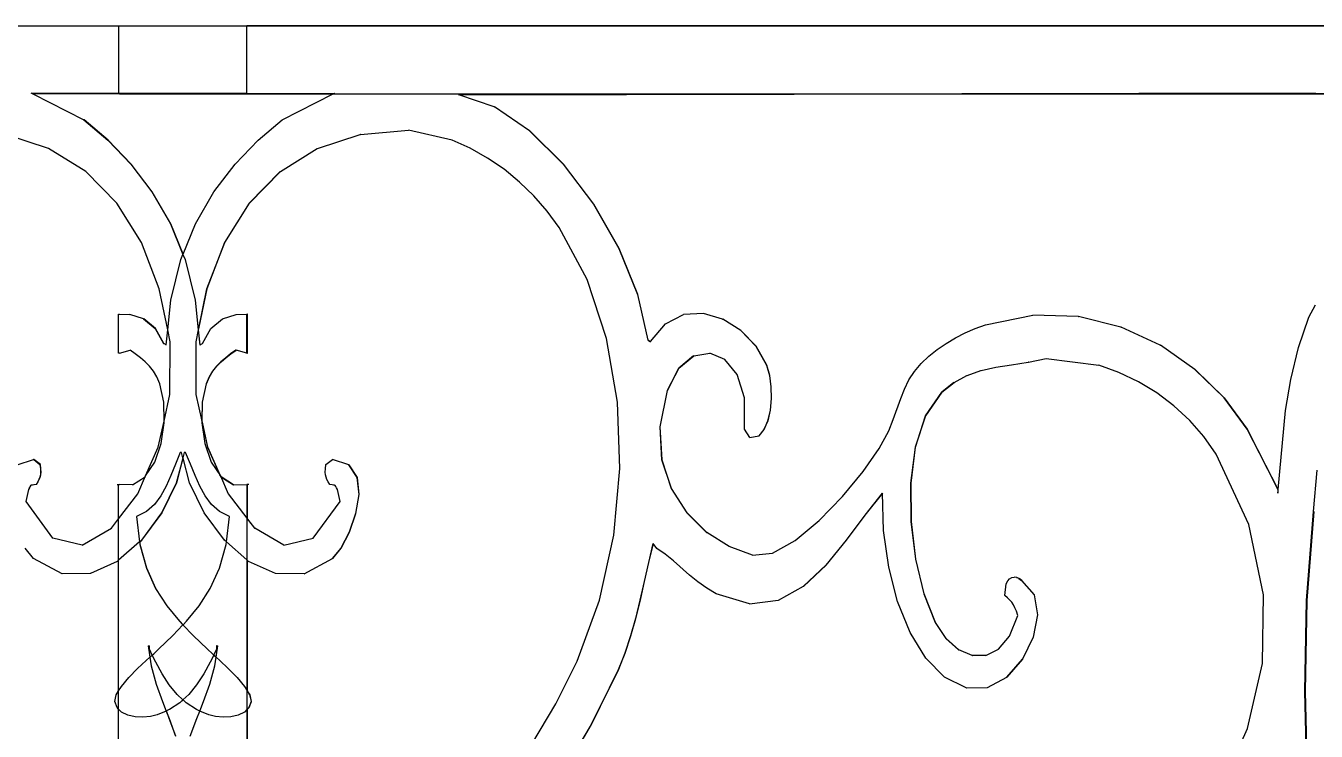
# Model space of a CAD drawing. Header units: inches. Extents: x 1397 to 20304, y -27267 to -746.
# Drawn here: x 14240.91 to 14252.15, y -21283.26 to -21277.11 of the extents above; entities that cross this region are included whole.
import ezdxf

# ---------------------------------------------------------------- set-up
doc = ezdxf.new("R2010")
doc.units = ezdxf.units.IN
doc.header["$LTSCALE"] = 17
doc.header["$MEASUREMENT"] = 0
doc.layers.add('25 BOT BAR', color=12, linetype='Continuous', lineweight=25)

msp = doc.modelspace()

# ---------------------------------------------------------------- linework, layer by layer
for p, q in [((14226.234, -21277.111), (14241.717, -21277.111)), ((14241.717, -21277.111), (14241.717, -21277.7)), ((14241.717, -21277.111), (14252.139, -21277.111)), ((14242.833, -21277.7), (14242.833, -21277.111)), ((14258.234, -21277.111), (14242.833, -21277.111)), ((14240.956, -21277.697), (14240.954, -21277.697)), ((14240.968, -21277.704), (14240.956, -21277.697)), ((14241.717, -21277.7), (14240.956, -21277.697)), ((14240.971, -21277.704), (14240.968, -21277.704)), ((14240.971, -21277.704), (14241.414, -21277.931)), ((14241.717, -21277.704), (14240.971, -21277.704)), ((14241.717, -21277.7), (14241.717, -21277.704)), ((14242.278, -21277.702), (14241.717, -21277.7)), ((14241.723, -21277.704), (14241.717, -21277.704)), ((14241.723, -21277.704), (14242.278, -21277.702)), ((14241.723, -21277.704), (14242.833, -21277.704)), ((14242.833, -21277.7), (14242.278, -21277.702)), ((14242.833, -21277.704), (14242.278, -21277.702)), ((14242.833, -21277.7), (14242.84, -21277.7)), ((14242.833, -21277.704), (14242.833, -21277.7)), ((14242.833, -21277.704), (14242.84, -21277.704)), ((14242.84, -21277.7), (14243.6, -21277.697)), ((14242.84, -21277.7), (14242.84, -21277.704)), ((14242.84, -21277.704), (14243.586, -21277.704)), ((14243.14, -21277.931), (14243.586, -21277.704)), ((14243.586, -21277.704), (14243.6, -21277.697)), ((14243.586, -21277.704), (14249.061, -21277.704)), ((14244.68, -21277.711), (14244.678, -21277.711)), ((14244.68, -21277.711), (14249.061, -21277.704)), ((14244.988, -21277.818), (14244.68, -21277.711)), ((14249.057, -21277.704), (14253.512, -21277.697)), ((14249.057, -21277.704), (14253.511, -21277.704)), ((14249.063, -21277.704), (14249.061, -21277.704)), ((14252.139, -21277.699), (14249.063, -21277.704)), ((14249.063, -21277.704), (14252.139, -21277.704)), ((14244.988, -21277.818), (14244.99, -21277.818)), ((14245.296, -21278.027), (14244.99, -21277.818)), ((14241.414, -21277.931), (14241.623, -21278.108)), ((14241.416, -21277.931), (14241.414, -21277.931)), ((14241.625, -21278.108), (14241.416, -21277.931)), ((14242.932, -21278.108), (14243.14, -21277.931)), ((14241.107, -21278.18), (14240.734, -21278.057)), ((14243.449, -21278.18), (14243.82, -21278.057)), ((14243.822, -21278.057), (14243.82, -21278.057)), ((14243.822, -21278.057), (14244.24, -21278.019)), ((14244.621, -21278.107), (14244.24, -21278.019)), ((14245.296, -21278.027), (14245.299, -21278.027)), ((14245.296, -21278.027), (14245.589, -21278.317)), ((14245.592, -21278.317), (14245.299, -21278.027)), ((14241.43, -21278.381), (14241.107, -21278.18)), ((14241.623, -21278.108), (14241.823, -21278.316)), ((14241.625, -21278.108), (14241.623, -21278.108)), ((14241.825, -21278.316), (14241.625, -21278.108)), ((14242.731, -21278.316), (14242.932, -21278.108)), ((14243.127, -21278.381), (14243.447, -21278.18)), ((14243.447, -21278.18), (14243.449, -21278.18)), ((14244.779, -21278.178), (14244.621, -21278.107)), ((14244.93, -21278.263), (14244.779, -21278.178)), ((14245.073, -21278.361), (14244.93, -21278.263)), ((14241.7, -21278.656), (14241.43, -21278.381)), ((14241.823, -21278.316), (14242.007, -21278.558)), ((14241.825, -21278.316), (14241.823, -21278.316)), ((14242.009, -21278.558), (14241.825, -21278.316)), ((14242.547, -21278.558), (14242.731, -21278.316)), ((14243.124, -21278.381), (14242.854, -21278.656)), ((14242.856, -21278.656), (14243.127, -21278.381)), ((14243.124, -21278.381), (14243.127, -21278.381)), ((14245.208, -21278.472), (14245.073, -21278.361)), ((14245.589, -21278.317), (14245.592, -21278.317)), ((14245.589, -21278.317), (14245.853, -21278.666)), ((14245.855, -21278.666), (14245.592, -21278.317)), ((14245.333, -21278.593), (14245.208, -21278.472)), ((14242.007, -21278.558), (14242.168, -21278.835)), ((14242.009, -21278.558), (14242.007, -21278.558)), ((14242.17, -21278.835), (14242.009, -21278.558)), ((14242.387, -21278.835), (14242.547, -21278.558)), ((14245.448, -21278.726), (14245.333, -21278.593)), ((14241.915, -21278.998), (14241.7, -21278.656)), ((14242.854, -21278.656), (14242.64, -21278.998)), ((14242.642, -21278.998), (14242.856, -21278.656)), ((14242.854, -21278.656), (14242.856, -21278.656)), ((14245.553, -21278.868), (14245.448, -21278.726)), ((14245.853, -21278.666), (14246.073, -21279.051)), ((14245.853, -21278.666), (14245.855, -21278.666)), ((14246.075, -21279.051), (14245.855, -21278.666)), ((14242.17, -21278.835), (14242.168, -21278.835)), ((14242.168, -21278.835), (14242.277, -21279.103)), ((14242.278, -21279.101), (14242.17, -21278.835)), ((14242.278, -21279.101), (14242.387, -21278.835)), ((14245.796, -21279.321), (14245.553, -21278.868)), ((14242.071, -21279.403), (14241.915, -21278.998)), ((14242.64, -21278.998), (14242.484, -21279.403)), ((14242.486, -21279.403), (14242.642, -21278.998)), ((14242.64, -21278.998), (14242.642, -21278.998)), ((14246.073, -21279.051), (14246.236, -21279.453)), ((14246.073, -21279.051), (14246.075, -21279.051)), ((14246.238, -21279.453), (14246.075, -21279.051)), ((14242.171, -21279.5), (14242.259, -21279.148)), ((14242.259, -21279.148), (14242.277, -21279.103)), ((14242.277, -21279.103), (14242.278, -21279.101)), ((14242.277, -21279.103), (14242.296, -21279.148)), ((14242.296, -21279.148), (14242.384, -21279.5)), ((14242.144, -21279.759), (14242.071, -21279.403)), ((14242.412, -21279.759), (14242.486, -21279.403)), ((14242.484, -21279.403), (14242.412, -21279.752)), ((14242.484, -21279.403), (14242.486, -21279.403)), ((14245.965, -21279.834), (14245.796, -21279.321)), ((14242.144, -21279.759), (14242.171, -21279.5)), ((14242.384, -21279.5), (14242.41, -21279.759)), ((14246.236, -21279.453), (14246.238, -21279.453)), ((14246.236, -21279.453), (14246.327, -21279.849)), ((14246.329, -21279.849), (14246.238, -21279.453)), ((14241.717, -21279.623), (14241.723, -21279.623)), ((14241.717, -21279.964), (14241.717, -21279.623)), ((14241.723, -21279.623), (14241.813, -21279.625)), ((14241.813, -21279.625), (14241.815, -21279.625)), ((14241.934, -21279.664), (14241.815, -21279.625)), ((14242.62, -21279.664), (14242.741, -21279.625)), ((14242.741, -21279.625), (14242.833, -21279.623)), ((14242.84, -21279.623), (14242.833, -21279.623)), ((14242.833, -21279.963), (14242.833, -21279.623)), ((14242.84, -21279.964), (14242.84, -21279.623)), ((14246.479, -21279.706), (14246.636, -21279.627)), ((14246.809, -21279.618), (14246.636, -21279.627)), ((14246.977, -21279.668), (14246.809, -21279.618)), ((14249.266, -21279.717), (14249.678, -21279.633)), ((14249.678, -21279.633), (14249.68, -21279.633)), ((14250.074, -21279.644), (14249.68, -21279.633)), ((14250.074, -21279.644), (14250.076, -21279.644)), ((14250.446, -21279.736), (14250.076, -21279.644)), ((14252.082, -21279.648), (14252.139, -21279.541)), ((14241.934, -21279.664), (14241.936, -21279.664)), ((14241.934, -21279.664), (14242.036, -21279.747)), ((14242.038, -21279.747), (14241.936, -21279.664)), ((14242.036, -21279.747), (14242.038, -21279.747)), ((14242.036, -21279.747), (14242.108, -21279.878)), ((14242.11, -21279.878), (14242.038, -21279.747)), ((14242.131, -21279.891), (14242.144, -21279.759)), ((14242.166, -21279.863), (14242.144, -21279.759)), ((14242.41, -21279.759), (14242.389, -21279.863)), ((14242.412, -21279.752), (14242.41, -21279.759)), ((14242.41, -21279.759), (14242.424, -21279.892)), ((14242.412, -21279.759), (14242.412, -21279.752)), ((14242.426, -21279.891), (14242.412, -21279.759)), ((14242.446, -21279.878), (14242.519, -21279.747)), ((14242.519, -21279.747), (14242.62, -21279.664)), ((14246.35, -21279.862), (14246.479, -21279.706)), ((14246.977, -21279.668), (14246.979, -21279.668)), ((14247.135, -21279.766), (14246.979, -21279.668)), ((14249.089, -21279.787), (14249.177, -21279.749)), ((14249.177, -21279.749), (14249.266, -21279.717)), ((14250.446, -21279.736), (14250.448, -21279.736)), ((14250.787, -21279.894), (14250.448, -21279.736)), ((14251.991, -21279.913), (14252.082, -21279.648)), ((14242.164, -21280.322), (14242.166, -21279.863)), ((14242.389, -21279.863), (14242.39, -21280.322)), ((14246.06, -21280.389), (14245.965, -21279.834)), ((14246.327, -21279.849), (14246.329, -21279.849)), ((14246.35, -21279.862), (14246.329, -21279.849)), ((14246.329, -21279.849), (14246.349, -21279.863)), ((14246.349, -21279.863), (14246.35, -21279.862)), ((14247.135, -21279.766), (14247.137, -21279.766)), ((14247.135, -21279.766), (14247.267, -21279.903)), ((14247.269, -21279.903), (14247.137, -21279.766)), ((14248.923, -21279.879), (14249.004, -21279.83)), ((14249.004, -21279.83), (14249.089, -21279.787)), ((14241.723, -21279.963), (14241.717, -21279.964)), ((14241.723, -21279.963), (14241.817, -21279.937)), ((14241.862, -21279.97), (14241.817, -21279.937)), ((14241.906, -21280.003), (14241.862, -21279.97)), ((14242.108, -21279.878), (14242.11, -21279.878)), ((14242.131, -21279.891), (14242.11, -21279.878)), ((14242.131, -21279.892), (14242.131, -21279.891)), ((14242.424, -21279.892), (14242.426, -21279.891)), ((14242.426, -21279.891), (14242.446, -21279.878)), ((14242.692, -21279.97), (14242.649, -21280.003)), ((14242.651, -21280.003), (14242.694, -21279.97)), ((14242.738, -21279.936), (14242.692, -21279.97)), ((14242.694, -21279.97), (14242.692, -21279.97)), ((14242.694, -21279.97), (14242.739, -21279.937)), ((14242.739, -21279.937), (14242.738, -21279.936)), ((14242.833, -21279.963), (14242.739, -21279.937)), ((14242.833, -21279.963), (14242.84, -21279.964)), ((14246.726, -21279.987), (14246.865, -21279.963)), ((14246.997, -21280.017), (14246.865, -21279.963)), ((14247.267, -21279.903), (14247.269, -21279.903)), ((14247.267, -21279.903), (14247.359, -21280.068)), ((14247.361, -21280.068), (14247.269, -21279.903)), ((14248.773, -21279.99), (14248.845, -21279.932)), ((14248.845, -21279.932), (14248.923, -21279.879)), ((14250.787, -21279.894), (14250.789, -21279.894)), ((14251.089, -21280.104), (14250.789, -21279.894)), ((14251.926, -21280.191), (14251.991, -21279.913)), ((14241.947, -21280.038), (14241.906, -21280.003)), ((14241.985, -21280.076), (14241.947, -21280.038)), ((14242.02, -21280.12), (14241.985, -21280.076)), ((14242.569, -21280.076), (14242.535, -21280.12)), ((14242.537, -21280.12), (14242.571, -21280.076)), ((14242.607, -21280.038), (14242.569, -21280.076)), ((14242.571, -21280.076), (14242.569, -21280.076)), ((14242.571, -21280.076), (14242.61, -21280.038)), ((14242.649, -21280.003), (14242.607, -21280.038)), ((14242.61, -21280.038), (14242.607, -21280.038)), ((14242.61, -21280.038), (14242.651, -21280.003)), ((14242.651, -21280.003), (14242.649, -21280.003)), ((14246.595, -21280.094), (14246.495, -21280.288)), ((14246.497, -21280.288), (14246.597, -21280.094)), ((14246.724, -21279.987), (14246.595, -21280.094)), ((14246.595, -21280.094), (14246.597, -21280.094)), ((14246.597, -21280.094), (14246.726, -21279.987)), ((14246.724, -21279.987), (14246.726, -21279.987)), ((14247.104, -21280.148), (14246.997, -21280.017)), ((14247.359, -21280.068), (14247.361, -21280.068)), ((14247.359, -21280.068), (14247.384, -21280.156)), ((14247.387, -21280.156), (14247.361, -21280.068)), ((14248.647, -21280.122), (14248.705, -21280.053)), ((14248.705, -21280.053), (14248.773, -21279.99)), ((14249.228, -21280.115), (14249.355, -21280.086)), ((14249.355, -21280.086), (14249.357, -21280.086)), ((14249.357, -21280.086), (14249.492, -21280.063)), ((14249.492, -21280.063), (14249.494, -21280.063)), ((14249.494, -21280.063), (14249.638, -21280.04)), ((14249.64, -21280.04), (14249.638, -21280.04)), ((14249.64, -21280.04), (14249.794, -21280.01)), ((14249.794, -21280.01), (14250.254, -21280.068)), ((14250.429, -21280.131), (14250.254, -21280.068)), ((14242.05, -21280.17), (14242.02, -21280.12)), ((14242.075, -21280.229), (14242.05, -21280.17)), ((14242.505, -21280.17), (14242.48, -21280.229)), ((14242.482, -21280.229), (14242.507, -21280.17)), ((14242.535, -21280.12), (14242.505, -21280.17)), ((14242.507, -21280.17), (14242.505, -21280.17)), ((14242.507, -21280.17), (14242.537, -21280.12)), ((14242.537, -21280.12), (14242.535, -21280.12)), ((14247.167, -21280.352), (14247.104, -21280.148)), ((14247.384, -21280.156), (14247.387, -21280.156)), ((14247.384, -21280.156), (14247.398, -21280.255)), ((14247.4, -21280.255), (14247.387, -21280.156)), ((14248.562, -21280.275), (14248.6, -21280.196)), ((14248.6, -21280.196), (14248.647, -21280.122)), ((14248.993, -21280.217), (14249.105, -21280.157)), ((14249.105, -21280.157), (14249.107, -21280.157)), ((14249.107, -21280.157), (14249.226, -21280.115)), ((14249.226, -21280.115), (14249.228, -21280.115)), ((14250.598, -21280.212), (14250.429, -21280.131)), ((14251.089, -21280.104), (14251.091, -21280.104)), ((14251.089, -21280.104), (14251.344, -21280.353)), ((14251.346, -21280.353), (14251.091, -21280.104)), ((14251.88, -21280.463), (14251.926, -21280.191)), ((14242.11, -21280.391), (14242.075, -21280.229)), ((14242.48, -21280.229), (14242.445, -21280.391)), ((14242.447, -21280.391), (14242.482, -21280.229)), ((14242.482, -21280.229), (14242.48, -21280.229)), ((14246.495, -21280.288), (14246.431, -21280.605)), ((14246.433, -21280.605), (14246.497, -21280.288)), ((14246.495, -21280.288), (14246.497, -21280.288)), ((14247.398, -21280.255), (14247.4, -21280.255)), ((14247.398, -21280.255), (14247.4, -21280.358)), ((14247.402, -21280.358), (14247.4, -21280.255)), ((14248.529, -21280.359), (14248.562, -21280.275)), ((14248.885, -21280.302), (14248.743, -21280.509)), ((14248.745, -21280.509), (14248.887, -21280.302)), ((14248.991, -21280.217), (14248.885, -21280.302)), ((14248.885, -21280.302), (14248.887, -21280.302)), ((14248.887, -21280.302), (14248.993, -21280.217)), ((14248.991, -21280.217), (14248.993, -21280.217)), ((14250.758, -21280.309), (14250.598, -21280.212)), ((14250.908, -21280.421), (14250.758, -21280.309)), ((14242.113, -21280.555), (14242.11, -21280.391)), ((14242.113, -21280.555), (14242.164, -21280.322)), ((14242.39, -21280.322), (14242.442, -21280.555)), ((14242.445, -21280.391), (14242.442, -21280.546)), ((14242.444, -21280.555), (14242.447, -21280.391)), ((14242.447, -21280.391), (14242.445, -21280.391)), ((14246.082, -21280.967), (14246.06, -21280.389)), ((14247.168, -21280.624), (14247.167, -21280.352)), ((14247.4, -21280.358), (14247.391, -21280.459)), ((14247.393, -21280.459), (14247.402, -21280.358)), ((14247.4, -21280.358), (14247.402, -21280.358)), ((14248.463, -21280.541), (14248.529, -21280.359)), ((14251.045, -21280.548), (14250.908, -21280.421)), ((14251.344, -21280.353), (14251.346, -21280.353)), ((14251.344, -21280.353), (14251.544, -21280.624)), ((14251.546, -21280.624), (14251.346, -21280.353)), ((14242.444, -21280.555), (14242.442, -21280.546)), ((14242.442, -21280.546), (14242.442, -21280.555)), ((14247.391, -21280.459), (14247.37, -21280.551)), ((14247.372, -21280.551), (14247.393, -21280.459)), ((14247.391, -21280.459), (14247.393, -21280.459)), ((14248.425, -21280.639), (14248.463, -21280.541)), ((14248.743, -21280.509), (14248.655, -21280.781)), ((14248.657, -21280.781), (14248.745, -21280.509)), ((14248.743, -21280.509), (14248.745, -21280.509)), ((14251.815, -21281.151), (14251.88, -21280.463)), ((14242.062, -21280.781), (14242.113, -21280.555)), ((14242.086, -21280.751), (14242.113, -21280.571)), ((14242.113, -21280.571), (14242.113, -21280.555)), ((14242.442, -21280.555), (14242.444, -21280.564)), ((14242.442, -21280.555), (14242.442, -21280.571)), ((14242.442, -21280.571), (14242.468, -21280.751)), ((14242.494, -21280.781), (14242.444, -21280.555)), ((14242.444, -21280.564), (14242.444, -21280.555)), ((14242.444, -21280.564), (14242.492, -21280.781)), ((14246.431, -21280.605), (14246.447, -21280.891)), ((14246.431, -21280.605), (14246.433, -21280.605)), ((14246.449, -21280.891), (14246.433, -21280.605)), ((14247.213, -21280.698), (14247.168, -21280.624)), ((14247.337, -21280.628), (14247.292, -21280.683)), ((14247.294, -21280.683), (14247.339, -21280.628)), ((14247.37, -21280.551), (14247.337, -21280.628)), ((14247.337, -21280.628), (14247.339, -21280.628)), ((14247.339, -21280.628), (14247.372, -21280.551)), ((14247.37, -21280.551), (14247.372, -21280.551)), ((14248.341, -21280.793), (14248.425, -21280.639)), ((14251.168, -21280.69), (14251.045, -21280.548)), ((14251.544, -21280.624), (14251.813, -21281.151)), ((14251.544, -21280.624), (14251.546, -21280.624)), ((14251.815, -21281.151), (14251.546, -21280.624)), ((14242.031, -21280.913), (14242.086, -21280.751)), ((14242.468, -21280.751), (14242.524, -21280.913)), ((14247.213, -21280.698), (14247.215, -21280.698)), ((14247.215, -21280.698), (14247.292, -21280.683)), ((14247.292, -21280.683), (14247.294, -21280.683)), ((14251.275, -21280.844), (14251.168, -21280.69)), ((14241.952, -21281.032), (14242.062, -21280.781)), ((14242.254, -21280.829), (14242.211, -21280.93)), ((14242.277, -21280.874), (14242.22, -21281.091)), ((14242.222, -21281.091), (14242.278, -21280.878)), ((14242.265, -21280.829), (14242.254, -21280.829)), ((14242.277, -21280.874), (14242.265, -21280.829)), ((14242.289, -21280.829), (14242.277, -21280.874)), ((14242.278, -21280.878), (14242.277, -21280.874)), ((14242.335, -21281.091), (14242.278, -21280.878)), ((14242.3, -21280.829), (14242.289, -21280.829)), ((14242.343, -21280.93), (14242.3, -21280.829)), ((14242.492, -21280.781), (14242.494, -21280.781)), ((14242.492, -21280.781), (14242.598, -21281.023)), ((14242.605, -21281.032), (14242.494, -21280.781)), ((14248.201, -21280.993), (14248.341, -21280.793)), ((14248.655, -21280.781), (14248.615, -21281.095)), ((14248.617, -21281.095), (14248.657, -21280.781)), ((14248.655, -21280.781), (14248.657, -21280.781)), ((14251.56, -21281.455), (14251.275, -21280.844)), ((14240.834, -21280.936), (14240.976, -21280.888)), ((14240.979, -21280.888), (14240.976, -21280.888)), ((14240.976, -21280.888), (14240.977, -21280.888)), ((14240.979, -21280.888), (14240.977, -21280.888)), ((14240.977, -21280.888), (14241.032, -21280.932)), ((14241.035, -21280.932), (14240.979, -21280.888)), ((14241.035, -21280.932), (14241.032, -21280.932)), ((14241.032, -21280.932), (14241.037, -21280.969)), ((14241.039, -21280.969), (14241.035, -21280.932)), ((14241.039, -21280.969), (14241.037, -21280.969)), ((14241.037, -21280.969), (14241.038, -21280.998)), ((14241.04, -21280.998), (14241.039, -21280.969)), ((14241.952, -21281.032), (14242.031, -21280.913)), ((14242.211, -21280.93), (14242.171, -21281.029)), ((14242.383, -21281.029), (14242.343, -21280.93)), ((14242.524, -21280.913), (14242.603, -21281.032)), ((14243.516, -21280.998), (14243.517, -21280.969)), ((14243.517, -21280.969), (14243.522, -21280.932)), ((14243.522, -21280.932), (14243.578, -21280.888)), ((14243.578, -21280.888), (14243.58, -21280.888)), ((14243.58, -21280.888), (14243.58, -21280.888)), ((14243.721, -21280.936), (14243.58, -21280.888)), ((14243.721, -21280.936), (14243.793, -21281.045)), ((14243.721, -21280.936), (14243.723, -21280.936)), ((14243.795, -21281.045), (14243.723, -21280.936)), ((14246.03, -21281.548), (14246.082, -21280.967)), ((14246.447, -21280.891), (14246.449, -21280.891)), ((14246.447, -21280.891), (14246.53, -21281.142)), ((14246.533, -21281.142), (14246.449, -21280.891)), ((14248.021, -21281.212), (14248.201, -21280.993)), ((14252.123, -21281.342), (14252.154, -21280.981)), ((14240.999, -21281.107), (14240.981, -21281.11)), ((14241.012, -21281.083), (14240.999, -21281.107)), ((14241.001, -21281.107), (14240.999, -21281.107)), ((14241.001, -21281.107), (14241.014, -21281.083)), ((14241.023, -21281.063), (14241.012, -21281.083)), ((14241.014, -21281.083), (14241.012, -21281.083)), ((14241.014, -21281.083), (14241.025, -21281.063)), ((14241.031, -21281.043), (14241.023, -21281.063)), ((14241.025, -21281.063), (14241.023, -21281.063)), ((14241.025, -21281.063), (14241.033, -21281.043)), ((14241.036, -21281.022), (14241.031, -21281.043)), ((14241.033, -21281.043), (14241.031, -21281.043)), ((14241.033, -21281.043), (14241.038, -21281.022)), ((14241.038, -21280.998), (14241.036, -21281.022)), ((14241.038, -21281.022), (14241.036, -21281.022)), ((14241.038, -21281.022), (14241.04, -21280.998)), ((14241.04, -21280.998), (14241.038, -21280.998)), ((14241.704, -21281.107), (14241.707, -21281.107)), ((14241.707, -21281.107), (14241.717, -21281.108)), ((14241.717, -21281.108), (14241.723, -21281.108)), ((14241.717, -21281.407), (14241.717, -21281.108)), ((14241.838, -21281.11), (14241.723, -21281.108)), ((14241.838, -21281.11), (14241.947, -21281.039)), ((14241.884, -21281.187), (14241.952, -21281.032)), ((14241.947, -21281.039), (14241.952, -21281.032)), ((14242.22, -21281.091), (14242.092, -21281.354)), ((14242.094, -21281.354), (14242.222, -21281.091)), ((14242.171, -21281.029), (14242.13, -21281.122)), ((14242.222, -21281.091), (14242.22, -21281.091)), ((14242.463, -21281.354), (14242.335, -21281.091)), ((14242.425, -21281.122), (14242.383, -21281.029)), ((14242.605, -21281.032), (14242.598, -21281.023)), ((14242.598, -21281.023), (14242.603, -21281.032)), ((14242.603, -21281.032), (14242.67, -21281.187)), ((14242.603, -21281.032), (14242.607, -21281.039)), ((14242.609, -21281.039), (14242.605, -21281.032)), ((14242.607, -21281.039), (14242.605, -21281.032)), ((14242.609, -21281.039), (14242.607, -21281.039)), ((14242.608, -21281.04), (14242.607, -21281.039)), ((14242.608, -21281.04), (14242.716, -21281.11)), ((14242.716, -21281.11), (14242.609, -21281.039)), ((14242.716, -21281.11), (14242.833, -21281.108)), ((14242.84, -21281.108), (14242.833, -21281.108)), ((14242.833, -21281.108), (14242.833, -21281.398)), ((14242.85, -21281.107), (14242.84, -21281.108)), ((14242.84, -21281.407), (14242.84, -21281.108)), ((14242.852, -21281.107), (14242.85, -21281.107)), ((14243.518, -21281.022), (14243.516, -21280.998)), ((14243.523, -21281.043), (14243.518, -21281.022)), ((14243.531, -21281.063), (14243.523, -21281.043)), ((14243.542, -21281.083), (14243.531, -21281.063)), ((14243.556, -21281.107), (14243.542, -21281.083)), ((14243.576, -21281.11), (14243.556, -21281.107)), ((14243.793, -21281.045), (14243.809, -21281.194)), ((14243.793, -21281.045), (14243.795, -21281.045)), ((14243.811, -21281.194), (14243.795, -21281.045)), ((14248.615, -21281.095), (14248.617, -21281.095)), ((14248.615, -21281.095), (14248.618, -21281.429)), ((14248.62, -21281.429), (14248.617, -21281.095)), ((14240.931, -21281.151), (14240.909, -21281.254)), ((14240.911, -21281.254), (14240.934, -21281.151)), ((14240.94, -21281.135), (14240.931, -21281.151)), ((14240.934, -21281.151), (14240.931, -21281.151)), ((14240.934, -21281.151), (14240.942, -21281.135)), ((14240.946, -21281.124), (14240.94, -21281.135)), ((14240.942, -21281.135), (14240.94, -21281.135)), ((14240.942, -21281.135), (14240.948, -21281.124)), ((14240.95, -21281.117), (14240.946, -21281.124)), ((14240.948, -21281.124), (14240.946, -21281.124)), ((14240.948, -21281.124), (14240.953, -21281.117)), ((14240.953, -21281.117), (14240.95, -21281.117)), ((14240.956, -21281.113), (14240.953, -21281.117)), ((14240.959, -21281.113), (14240.956, -21281.113)), ((14240.965, -21281.112), (14240.959, -21281.113)), ((14240.967, -21281.112), (14240.965, -21281.112)), ((14240.979, -21281.11), (14240.967, -21281.112)), ((14240.981, -21281.11), (14240.979, -21281.11)), ((14241.717, -21281.407), (14241.884, -21281.187)), ((14242.083, -21281.207), (14242.028, -21281.281)), ((14242.13, -21281.122), (14242.083, -21281.207)), ((14242.471, -21281.207), (14242.425, -21281.122)), ((14242.527, -21281.281), (14242.471, -21281.207)), ((14242.67, -21281.187), (14242.833, -21281.401)), ((14243.589, -21281.112), (14243.576, -21281.11)), ((14243.598, -21281.113), (14243.589, -21281.112)), ((14243.604, -21281.117), (14243.598, -21281.113)), ((14243.609, -21281.124), (14243.604, -21281.117)), ((14243.615, -21281.135), (14243.609, -21281.124)), ((14243.623, -21281.151), (14243.615, -21281.135)), ((14243.645, -21281.254), (14243.623, -21281.151)), ((14243.809, -21281.194), (14243.781, -21281.36)), ((14243.784, -21281.36), (14243.811, -21281.194)), ((14243.809, -21281.194), (14243.811, -21281.194)), ((14246.53, -21281.142), (14246.665, -21281.354)), ((14246.53, -21281.142), (14246.533, -21281.142)), ((14246.668, -21281.354), (14246.533, -21281.142)), ((14247.819, -21281.421), (14248.021, -21281.212)), ((14248.369, -21281.181), (14248.215, -21281.374)), ((14248.217, -21281.374), (14248.369, -21281.183)), ((14248.369, -21281.183), (14248.369, -21281.181)), ((14248.379, -21281.507), (14248.369, -21281.183)), ((14251.813, -21281.151), (14251.813, -21281.181)), ((14251.813, -21281.151), (14251.815, -21281.151)), ((14251.813, -21281.181), (14251.815, -21281.158)), ((14251.815, -21281.158), (14251.815, -21281.151)), ((14240.909, -21281.254), (14241.142, -21281.574)), ((14240.911, -21281.254), (14240.909, -21281.254)), ((14241.144, -21281.574), (14240.911, -21281.254)), ((14242.028, -21281.281), (14241.959, -21281.342)), ((14242.595, -21281.342), (14242.527, -21281.281)), ((14243.412, -21281.574), (14243.645, -21281.254)), ((14241.655, -21281.488), (14241.717, -21281.407)), ((14241.717, -21281.767), (14241.717, -21281.407)), ((14241.959, -21281.342), (14241.873, -21281.386)), ((14241.873, -21281.386), (14241.899, -21281.606)), ((14242.092, -21281.354), (14241.916, -21281.592)), ((14241.918, -21281.592), (14242.094, -21281.354)), ((14242.094, -21281.354), (14242.092, -21281.354)), ((14242.638, -21281.592), (14242.463, -21281.354)), ((14242.682, -21281.386), (14242.595, -21281.342)), ((14242.655, -21281.606), (14242.682, -21281.386)), ((14242.84, -21281.407), (14242.833, -21281.398)), ((14242.833, -21281.398), (14242.833, -21281.401)), ((14242.833, -21281.401), (14242.84, -21281.41)), ((14242.833, -21281.401), (14242.833, -21281.763)), ((14242.902, -21281.488), (14242.84, -21281.407)), ((14242.84, -21281.41), (14242.84, -21281.407)), ((14242.84, -21281.41), (14242.9, -21281.488)), ((14243.781, -21281.36), (14243.725, -21281.523)), ((14243.727, -21281.523), (14243.784, -21281.36)), ((14243.781, -21281.36), (14243.784, -21281.36)), ((14246.665, -21281.354), (14246.838, -21281.524)), ((14246.665, -21281.354), (14246.668, -21281.354)), ((14246.84, -21281.524), (14246.668, -21281.354)), ((14247.609, -21281.595), (14247.819, -21281.421)), ((14248.215, -21281.374), (14248.053, -21281.593)), ((14248.055, -21281.593), (14248.217, -21281.374)), ((14248.215, -21281.374), (14248.217, -21281.374)), ((14248.618, -21281.429), (14248.62, -21281.429)), ((14248.618, -21281.429), (14248.658, -21281.757)), ((14248.66, -21281.757), (14248.62, -21281.429)), ((14252.061, -21282.117), (14252.123, -21281.342)), ((14252.127, -21281.342), (14252.065, -21282.117)), ((14252.067, -21282.117), (14252.129, -21281.342)), ((14241.399, -21281.635), (14241.655, -21281.488)), ((14242.9, -21281.488), (14242.902, -21281.488)), ((14243.155, -21281.635), (14242.902, -21281.488)), ((14243.725, -21281.523), (14243.652, -21281.661)), ((14243.655, -21281.661), (14243.727, -21281.523)), ((14243.725, -21281.523), (14243.727, -21281.523)), ((14245.906, -21282.114), (14246.03, -21281.548)), ((14246.838, -21281.524), (14246.84, -21281.524)), ((14247.033, -21281.648), (14246.84, -21281.524)), ((14248.424, -21281.826), (14248.379, -21281.507)), ((14251.688, -21282.069), (14251.56, -21281.455)), ((14240.976, -21281.752), (14240.902, -21281.661)), ((14241.144, -21281.574), (14241.142, -21281.574)), ((14241.399, -21281.635), (14241.144, -21281.574)), ((14241.899, -21281.606), (14241.717, -21281.767)), ((14241.901, -21281.605), (14241.899, -21281.606)), ((14241.899, -21281.606), (14241.9, -21281.608)), ((14241.9, -21281.608), (14241.902, -21281.606)), ((14241.9, -21281.608), (14241.902, -21281.63)), ((14241.916, -21281.592), (14241.901, -21281.605)), ((14241.902, -21281.606), (14241.901, -21281.605)), ((14241.902, -21281.606), (14241.918, -21281.592)), ((14241.904, -21281.63), (14241.902, -21281.606)), ((14241.902, -21281.63), (14241.904, -21281.63)), ((14241.902, -21281.63), (14241.959, -21281.836)), ((14241.961, -21281.836), (14241.904, -21281.63)), ((14241.918, -21281.592), (14241.916, -21281.592)), ((14242.595, -21281.836), (14242.652, -21281.63)), ((14242.655, -21281.606), (14242.638, -21281.592)), ((14242.652, -21281.63), (14242.655, -21281.606)), ((14242.833, -21281.763), (14242.655, -21281.606)), ((14243.155, -21281.635), (14243.412, -21281.574)), ((14243.652, -21281.661), (14243.578, -21281.752)), ((14243.58, -21281.752), (14243.655, -21281.661)), ((14243.652, -21281.661), (14243.655, -21281.661)), ((14246.372, -21281.62), (14246.332, -21281.787)), ((14246.334, -21281.787), (14246.373, -21281.622)), ((14246.373, -21281.622), (14246.372, -21281.62)), ((14246.405, -21281.664), (14246.373, -21281.622)), ((14246.478, -21281.715), (14246.405, -21281.664)), ((14247.033, -21281.648), (14247.035, -21281.648)), ((14247.236, -21281.722), (14247.035, -21281.648)), ((14247.41, -21281.704), (14247.609, -21281.595)), ((14248.053, -21281.593), (14247.877, -21281.809)), ((14247.88, -21281.809), (14248.055, -21281.593)), ((14248.053, -21281.593), (14248.055, -21281.593)), ((14241.224, -21281.884), (14240.976, -21281.752)), ((14241.705, -21281.777), (14241.473, -21281.883)), ((14241.717, -21281.767), (14241.705, -21281.777)), ((14241.707, -21281.777), (14241.705, -21281.777)), ((14241.707, -21281.777), (14241.717, -21281.769)), ((14241.717, -21281.769), (14241.717, -21281.767)), ((14241.717, -21282.905), (14241.717, -21281.769)), ((14242.84, -21281.769), (14242.833, -21281.763)), ((14242.833, -21281.763), (14242.834, -21282.895)), ((14242.849, -21281.777), (14242.84, -21281.769)), ((14242.84, -21282.905), (14242.84, -21281.769)), ((14243.084, -21281.883), (14242.849, -21281.777)), ((14243.333, -21281.884), (14243.578, -21281.752)), ((14243.578, -21281.752), (14243.58, -21281.752)), ((14246.548, -21281.773), (14246.478, -21281.715)), ((14246.689, -21281.896), (14246.548, -21281.773)), ((14247.236, -21281.722), (14247.41, -21281.704)), ((14248.658, -21281.757), (14248.66, -21281.757)), ((14248.658, -21281.757), (14248.73, -21282.058)), ((14248.732, -21282.058), (14248.66, -21281.757)), ((14241.226, -21281.884), (14241.224, -21281.884)), ((14241.47, -21281.883), (14241.226, -21281.884)), ((14241.473, -21281.883), (14241.47, -21281.883)), ((14241.959, -21281.836), (14242.039, -21282.012)), ((14241.959, -21281.836), (14241.961, -21281.836)), ((14242.041, -21282.012), (14241.961, -21281.836)), ((14242.515, -21282.012), (14242.595, -21281.836)), ((14243.333, -21281.884), (14243.084, -21281.883)), ((14246.332, -21281.787), (14246.295, -21281.953)), ((14246.297, -21281.953), (14246.334, -21281.787)), ((14246.332, -21281.787), (14246.334, -21281.787)), ((14247.877, -21281.809), (14247.682, -21281.992)), ((14247.684, -21281.992), (14247.88, -21281.809)), ((14247.877, -21281.809), (14247.88, -21281.809)), ((14248.501, -21282.127), (14248.424, -21281.826)), ((14246.295, -21281.953), (14246.258, -21282.114)), ((14246.26, -21282.114), (14246.297, -21281.953)), ((14246.295, -21281.953), (14246.297, -21281.953)), ((14246.762, -21281.956), (14246.689, -21281.896)), ((14246.839, -21282.011), (14246.762, -21281.956)), ((14247.464, -21282.115), (14247.682, -21281.992)), ((14247.682, -21281.992), (14247.684, -21281.992)), ((14249.435, -21282.074), (14249.446, -21281.971)), ((14249.446, -21281.971), (14249.46, -21281.946)), ((14249.46, -21281.946), (14249.476, -21281.928)), ((14249.476, -21281.928), (14249.495, -21281.917)), ((14249.495, -21281.917), (14249.515, -21281.914)), ((14249.515, -21281.914), (14249.517, -21281.914)), ((14249.517, -21281.914), (14249.516, -21281.914)), ((14249.536, -21281.917), (14249.517, -21281.914)), ((14249.536, -21281.917), (14249.539, -21281.917)), ((14249.558, -21281.926), (14249.539, -21281.917)), ((14249.558, -21281.926), (14249.561, -21281.926)), ((14249.558, -21281.926), (14249.58, -21281.942)), ((14249.583, -21281.942), (14249.561, -21281.926)), ((14249.58, -21281.942), (14249.583, -21281.942)), ((14249.58, -21281.942), (14249.691, -21282.067)), ((14249.693, -21282.067), (14249.583, -21281.942)), ((14242.039, -21282.012), (14242.041, -21282.012)), ((14242.039, -21282.012), (14242.137, -21282.164)), ((14242.139, -21282.164), (14242.041, -21282.012)), ((14242.418, -21282.164), (14242.515, -21282.012)), ((14245.71, -21282.645), (14245.906, -21282.114)), ((14246.258, -21282.114), (14246.219, -21282.273)), ((14246.221, -21282.273), (14246.26, -21282.114)), ((14246.258, -21282.114), (14246.26, -21282.114)), ((14246.921, -21282.059), (14246.839, -21282.011)), ((14247.21, -21282.147), (14246.921, -21282.059)), ((14247.212, -21282.147), (14247.461, -21282.115)), ((14247.461, -21282.115), (14247.464, -21282.115)), ((14248.73, -21282.058), (14248.732, -21282.058)), ((14248.73, -21282.058), (14248.829, -21282.308)), ((14248.831, -21282.308), (14248.732, -21282.058)), ((14249.459, -21282.094), (14249.435, -21282.074)), ((14249.479, -21282.114), (14249.459, -21282.094)), ((14249.496, -21282.133), (14249.479, -21282.114)), ((14249.691, -21282.067), (14249.693, -21282.067)), ((14249.691, -21282.067), (14249.72, -21282.242)), ((14249.722, -21282.242), (14249.693, -21282.067)), ((14251.678, -21282.667), (14251.688, -21282.069)), ((14252.047, -21282.909), (14252.061, -21282.117)), ((14252.065, -21282.117), (14252.051, -21282.909)), ((14252.053, -21282.909), (14252.067, -21282.117)), ((14252.065, -21282.117), (14252.067, -21282.117)), ((14242.137, -21282.164), (14242.139, -21282.164)), ((14242.137, -21282.164), (14242.247, -21282.298)), ((14242.25, -21282.298), (14242.139, -21282.164)), ((14242.307, -21282.298), (14242.418, -21282.164)), ((14247.21, -21282.147), (14247.212, -21282.147)), ((14248.609, -21282.395), (14248.501, -21282.127)), ((14249.51, -21282.155), (14249.496, -21282.133)), ((14249.523, -21282.18), (14249.51, -21282.155)), ((14249.535, -21282.211), (14249.523, -21282.18)), ((14249.547, -21282.249), (14249.535, -21282.211)), ((14242.188, -21282.422), (14242.277, -21282.329)), ((14242.247, -21282.298), (14242.25, -21282.298)), ((14242.247, -21282.298), (14242.277, -21282.329)), ((14242.278, -21282.328), (14242.25, -21282.298)), ((14242.277, -21282.329), (14242.278, -21282.328)), ((14242.277, -21282.329), (14242.367, -21282.422)), ((14242.278, -21282.328), (14242.307, -21282.298)), ((14246.219, -21282.273), (14246.176, -21282.426)), ((14246.178, -21282.426), (14246.221, -21282.273)), ((14246.219, -21282.273), (14246.221, -21282.273)), ((14248.829, -21282.308), (14248.831, -21282.308)), ((14248.829, -21282.308), (14248.922, -21282.448)), ((14248.924, -21282.448), (14248.831, -21282.308)), ((14249.476, -21282.428), (14249.547, -21282.249)), ((14249.72, -21282.242), (14249.682, -21282.438)), ((14249.684, -21282.438), (14249.722, -21282.242)), ((14249.72, -21282.242), (14249.722, -21282.242)), ((14242.065, -21282.542), (14242.188, -21282.422)), ((14242.367, -21282.422), (14242.49, -21282.542)), ((14246.176, -21282.426), (14246.126, -21282.575)), ((14246.129, -21282.575), (14246.178, -21282.426)), ((14246.176, -21282.426), (14246.178, -21282.426)), ((14248.746, -21282.619), (14248.609, -21282.395)), ((14248.922, -21282.448), (14248.924, -21282.448)), ((14248.922, -21282.448), (14249.031, -21282.546)), ((14249.034, -21282.546), (14248.924, -21282.448)), ((14249.38, -21282.542), (14249.476, -21282.428)), ((14249.682, -21282.438), (14249.588, -21282.628)), ((14249.59, -21282.628), (14249.684, -21282.438)), ((14249.682, -21282.438), (14249.684, -21282.438)), ((14241.974, -21282.513), (14241.976, -21282.513)), ((14241.974, -21282.513), (14241.989, -21282.612)), ((14241.991, -21282.61), (14241.976, -21282.513)), ((14241.976, -21282.513), (14241.985, -21282.513)), ((14241.985, -21282.542), (14241.985, -21282.513)), ((14242.01, -21282.593), (14241.985, -21282.542)), ((14242.022, -21282.581), (14242.065, -21282.542)), ((14242.49, -21282.542), (14242.533, -21282.581)), ((14242.57, -21282.542), (14242.545, -21282.591)), ((14242.547, -21282.593), (14242.572, -21282.542)), ((14242.566, -21282.61), (14242.581, -21282.513)), ((14242.57, -21282.513), (14242.57, -21282.542)), ((14242.572, -21282.513), (14242.57, -21282.513)), ((14242.572, -21282.542), (14242.57, -21282.542)), ((14242.572, -21282.542), (14242.572, -21282.513)), ((14242.572, -21282.513), (14242.581, -21282.513)), ((14249.031, -21282.546), (14249.034, -21282.546)), ((14249.15, -21282.597), (14249.034, -21282.546)), ((14249.269, -21282.597), (14249.38, -21282.542)), ((14241.882, -21282.711), (14241.957, -21282.64)), ((14241.957, -21282.64), (14241.989, -21282.612)), ((14241.989, -21282.612), (14241.991, -21282.61)), ((14241.989, -21282.612), (14242, -21282.687)), ((14241.991, -21282.61), (14242.01, -21282.593)), ((14242.01, -21282.593), (14242.022, -21282.581)), ((14242.04, -21282.654), (14242.01, -21282.593)), ((14242.097, -21282.757), (14242.04, -21282.654)), ((14242.515, -21282.654), (14242.458, -21282.757)), ((14242.545, -21282.593), (14242.515, -21282.654)), ((14242.533, -21282.581), (14242.545, -21282.593)), ((14242.547, -21282.593), (14242.545, -21282.591)), ((14242.545, -21282.591), (14242.545, -21282.593)), ((14242.545, -21282.593), (14242.546, -21282.594)), ((14242.546, -21282.594), (14242.547, -21282.593)), ((14242.546, -21282.594), (14242.566, -21282.612)), ((14242.566, -21282.61), (14242.547, -21282.593)), ((14242.554, -21282.687), (14242.566, -21282.612)), ((14242.566, -21282.612), (14242.566, -21282.61)), ((14242.566, -21282.612), (14242.597, -21282.64)), ((14242.597, -21282.64), (14242.672, -21282.711)), ((14245.523, -21283.017), (14245.71, -21282.645)), ((14246.126, -21282.575), (14246.069, -21282.718)), ((14246.071, -21282.718), (14246.129, -21282.575)), ((14246.126, -21282.575), (14246.129, -21282.575)), ((14248.91, -21282.784), (14248.746, -21282.619)), ((14249.15, -21282.597), (14249.152, -21282.597)), ((14249.269, -21282.597), (14249.152, -21282.597)), ((14249.588, -21282.628), (14249.451, -21282.784)), ((14249.453, -21282.784), (14249.59, -21282.628)), ((14249.588, -21282.628), (14249.59, -21282.628)), ((14251.548, -21283.233), (14251.678, -21282.667)), ((14241.741, -21282.867), (14241.806, -21282.789)), ((14241.806, -21282.789), (14241.882, -21282.711)), ((14242, -21282.687), (14242.044, -21282.846)), ((14242.158, -21282.852), (14242.097, -21282.757)), ((14242.458, -21282.757), (14242.396, -21282.852)), ((14242.511, -21282.846), (14242.554, -21282.687)), ((14242.672, -21282.711), (14242.748, -21282.789)), ((14242.748, -21282.789), (14242.814, -21282.867)), ((14246.069, -21282.718), (14245.832, -21283.197)), ((14245.834, -21283.197), (14246.071, -21282.718)), ((14246.069, -21282.718), (14246.071, -21282.718)), ((14249.098, -21282.879), (14248.91, -21282.784)), ((14249.285, -21282.876), (14249.451, -21282.784)), ((14249.451, -21282.784), (14249.453, -21282.784)), ((14241.696, -21282.938), (14241.717, -21282.905)), ((14241.716, -21283.064), (14241.717, -21282.905)), ((14241.717, -21282.905), (14241.741, -21282.867)), ((14242.044, -21282.846), (14242.098, -21282.996)), ((14242.227, -21282.936), (14242.158, -21282.852)), ((14242.396, -21282.852), (14242.327, -21282.936)), ((14242.457, -21282.996), (14242.511, -21282.846)), ((14242.814, -21282.867), (14242.834, -21282.899)), ((14242.84, -21282.905), (14242.834, -21282.895)), ((14242.834, -21282.895), (14242.834, -21282.899)), ((14242.834, -21282.899), (14242.84, -21282.909)), ((14242.834, -21282.899), (14242.834, -21283.068)), ((14242.86, -21282.938), (14242.84, -21282.905)), ((14242.84, -21282.909), (14242.84, -21282.905)), ((14249.098, -21282.879), (14249.1, -21282.879)), ((14249.1, -21282.879), (14249.283, -21282.876)), ((14249.283, -21282.876), (14249.285, -21282.876)), ((14241.683, -21282.996), (14241.696, -21282.938)), ((14241.703, -21283.05), (14241.683, -21282.996)), ((14242.098, -21282.996), (14242.131, -21283.08)), ((14242.249, -21283.008), (14242.161, -21283.068)), ((14242.277, -21282.982), (14242.227, -21282.936)), ((14242.277, -21282.982), (14242.249, -21283.008)), ((14242.251, -21283.008), (14242.249, -21283.008)), ((14242.251, -21283.008), (14242.278, -21282.983)), ((14242.327, -21282.936), (14242.277, -21282.982)), ((14242.278, -21282.983), (14242.277, -21282.982)), ((14242.306, -21283.008), (14242.278, -21282.983)), ((14242.396, -21283.068), (14242.306, -21283.008)), ((14242.424, -21283.08), (14242.457, -21282.996)), ((14242.84, -21282.909), (14242.858, -21282.938)), ((14242.871, -21282.996), (14242.852, -21283.05)), ((14242.854, -21283.05), (14242.873, -21282.996)), ((14242.858, -21282.938), (14242.86, -21282.938)), ((14242.858, -21282.938), (14242.871, -21282.996)), ((14242.873, -21282.996), (14242.86, -21282.938)), ((14242.871, -21282.996), (14242.873, -21282.996)), ((14245.315, -21283.368), (14245.523, -21283.017)), ((14252.067, -21283.71), (14252.047, -21282.909)), ((14252.051, -21282.909), (14252.053, -21282.909)), ((14252.051, -21282.909), (14252.071, -21283.71)), ((14252.074, -21283.71), (14252.053, -21282.909)), ((14241.716, -21283.064), (14241.703, -21283.05)), ((14241.716, -21284.861), (14241.716, -21283.064)), ((14241.743, -21283.09), (14241.716, -21283.064)), ((14241.797, -21283.116), (14241.743, -21283.09)), ((14241.86, -21283.131), (14241.797, -21283.116)), ((14241.928, -21283.134), (14241.86, -21283.131)), ((14241.994, -21283.128), (14241.928, -21283.134)), ((14242.053, -21283.113), (14241.994, -21283.128)), ((14242.131, -21283.08), (14242.053, -21283.113)), ((14242.131, -21283.08), (14242.133, -21283.079)), ((14242.131, -21283.08), (14242.156, -21283.144)), ((14242.158, -21283.068), (14242.133, -21283.079)), ((14242.158, -21283.144), (14242.133, -21283.079)), ((14242.161, -21283.068), (14242.158, -21283.068)), ((14242.424, -21283.08), (14242.396, -21283.068)), ((14242.398, -21283.144), (14242.424, -21283.08)), ((14242.501, -21283.113), (14242.424, -21283.08)), ((14242.56, -21283.128), (14242.501, -21283.113)), ((14242.627, -21283.134), (14242.56, -21283.128)), ((14242.694, -21283.131), (14242.627, -21283.134)), ((14242.758, -21283.116), (14242.694, -21283.131)), ((14242.812, -21283.09), (14242.758, -21283.116)), ((14242.834, -21283.068), (14242.812, -21283.09)), ((14242.84, -21283.062), (14242.834, -21283.068)), ((14242.834, -21283.071), (14242.84, -21283.064)), ((14242.834, -21283.068), (14242.834, -21283.071)), ((14242.834, -21283.071), (14242.834, -21284.999)), ((14242.852, -21283.05), (14242.84, -21283.062)), ((14242.84, -21283.064), (14242.854, -21283.05)), ((14242.84, -21283.064), (14242.84, -21283.062)), ((14242.84, -21284.861), (14242.84, -21283.064)), ((14242.852, -21283.05), (14242.854, -21283.05)), ((14242.156, -21283.144), (14242.158, -21283.144)), ((14242.156, -21283.144), (14242.213, -21283.298)), ((14242.216, -21283.298), (14242.158, -21283.144)), ((14242.341, -21283.298), (14242.398, -21283.144)), ((14245.832, -21283.197), (14245.566, -21283.649)), ((14245.568, -21283.649), (14245.834, -21283.197)), ((14245.832, -21283.197), (14245.834, -21283.197)), ((14251.315, -21283.749), (14251.548, -21283.233))]:
    msp.add_line(p, q)
at = {"layer": '25 BOT BAR'}
msp.add_line((14226.234, -21277.111), (14258.152, -21277.111), dxfattribs=at)

doc.saveas('drawing.dxf')
